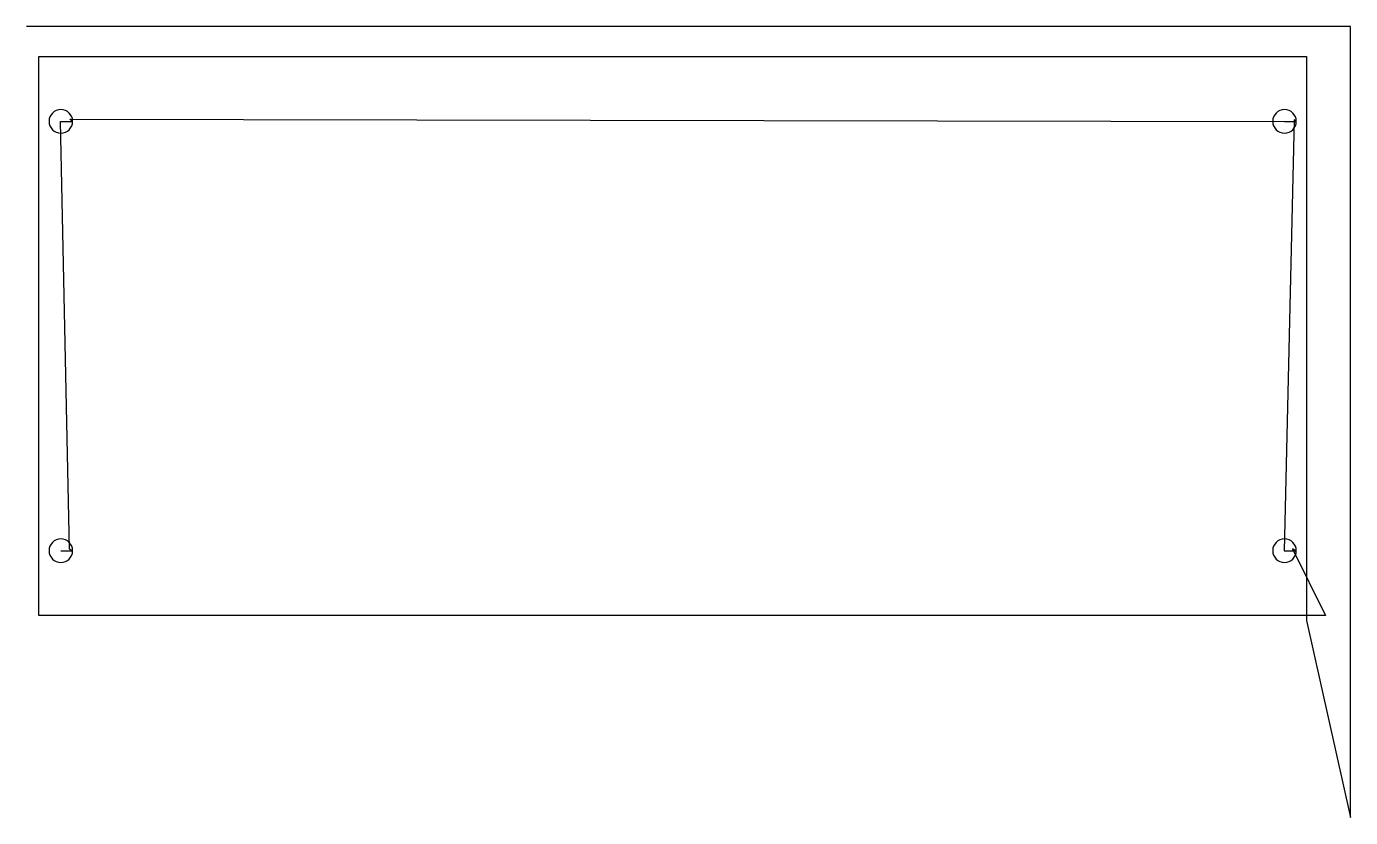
# Model space of a CAD drawing. Header units: metres. Extents: x 0 to 1850, y 0 to 1106.
import ezdxf

# ---------------------------------------------------------------- set-up
doc = ezdxf.new("R2010")
doc.units = ezdxf.units.M

msp = doc.modelspace()

# ---------------------------------------------------------------- linework, layer by layer
at = {"layer": 'TOOL_0'}
for p, q in [((0.999, 1105.539), (-0.001, 1105.539)), ((1850.221, 1105.539), (0.999, 1105.539)), ((1850.221, 0.997), (1850.221, 1105.539)), ((17.24, 282.162), (17.24, 1063.662)), ((17.24, 1063.662), (1788.74, 1063.662)), ((1788.74, 1063.662), (1788.74, 282.162)), ((60.086, 374.93), (47.661, 972.913)), ((47.661, 972.913), (64.491, 972.913)), ((64.491, 972.913), (60.681, 975.992)), ((60.681, 975.992), (1757.895, 972.912)), ((1771.64, 975.19), (1757.551, 372.912)), ((1757.895, 972.912), (1774.491, 972.912)), ((1774.491, 972.912), (1771.64, 975.19)), ((48.176, 372.914), (64.491, 372.914)), ((64.491, 372.914), (60.086, 374.93)), ((1757.551, 372.912), (1774.49, 372.912)), ((1774.49, 372.912), (1769.001, 375.662)), ((1769.001, 375.662), (1815.295, 282.162)), ((1788.74, 282.162), (17.24, 282.162)), ((1815.295, 282.162), (1788.74, 282.162)), ((1788.74, 282.162), (1788.74, 275.52)), ((1788.74, 275.52), (1850.221, -0.003)), ((1850.221, -0.003), (1850.221, 0.997)), ((1850.221, 0.997), (1850.221, -0.003)), ((1850.221, -0.003), (1850.221, 0.997))]:
    msp.add_line(p, q, dxfattribs=at)
for centre, start, end in [((47.991, 972.913), 0, 180), ((1757.991, 972.912), 0, 180), ((47.991, 972.913), 180, 0), ((1757.991, 972.912), 180, 0), ((47.991, 372.914), 0, 180), ((1757.99, 372.912), 0, 180), ((47.991, 372.914), 180, 0), ((1757.99, 372.912), 180, 0)]:
    msp.add_arc(centre, 16.5, start, end, dxfattribs=at)

doc.saveas('drawing.dxf')
